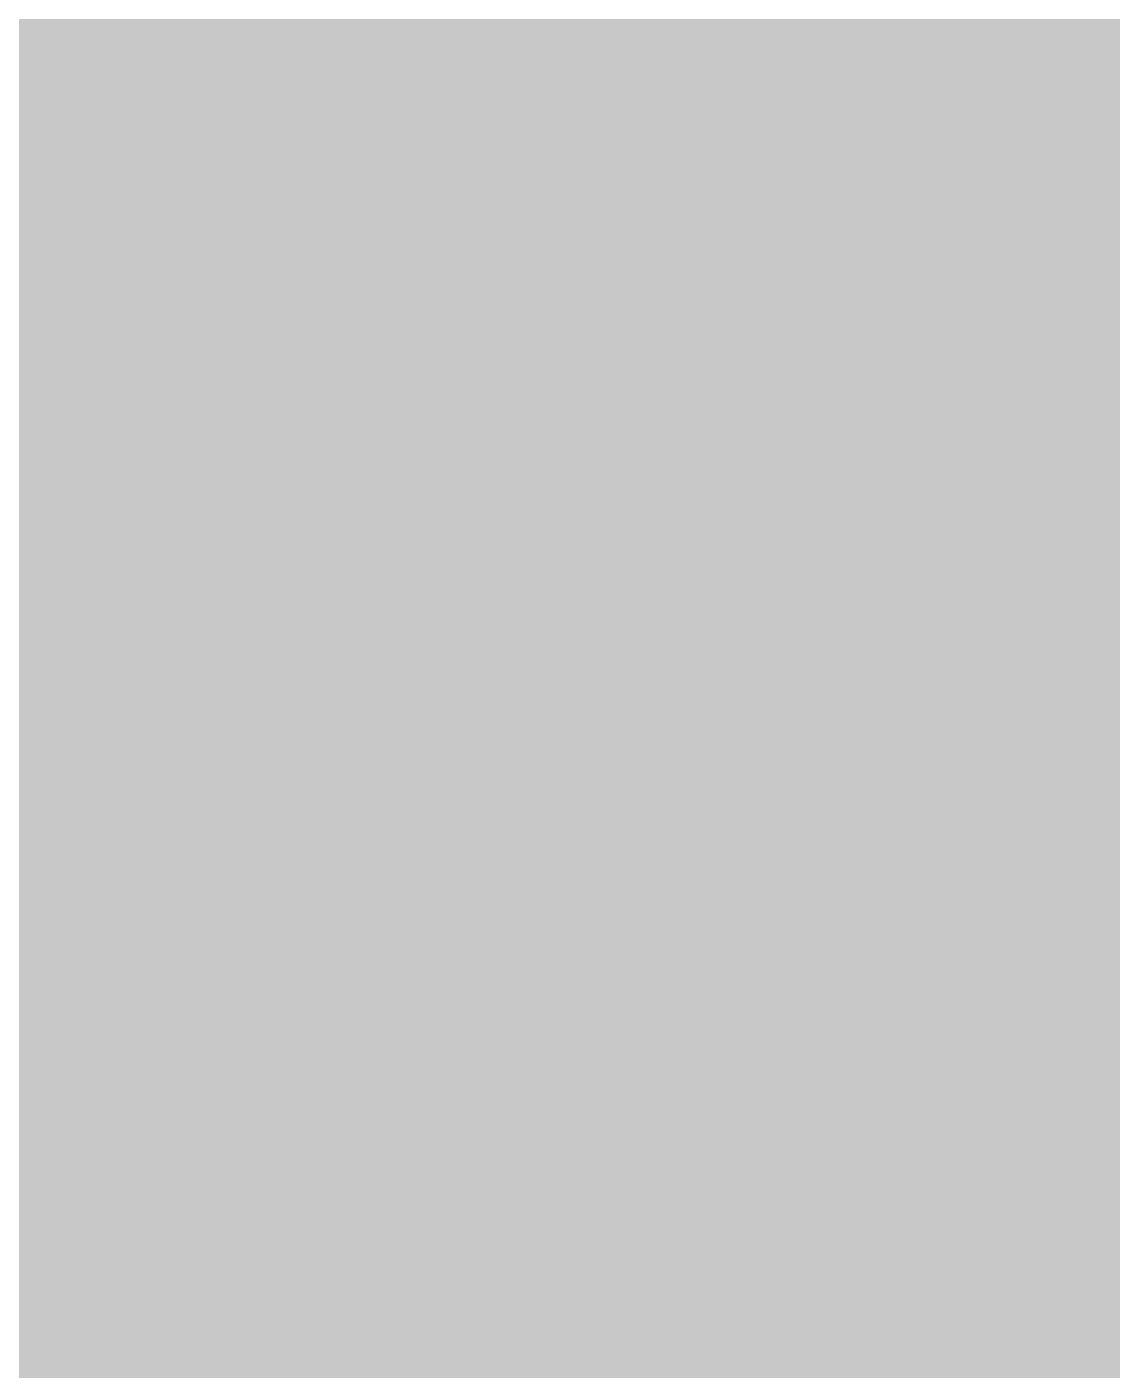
# Model space of a CAD drawing. Header units: millimetres. Extents: x -0.5 to 77.7, y -66.2 to -6.
# Drawn here: x 47.4888 to 47.5718, y -20.8062 to -20.7034 of the extents above; entities that cross this region are included whole.
import ezdxf

# ---------------------------------------------------------------- set-up
doc = ezdxf.new("R2010")
doc.units = ezdxf.units.MM
doc.header["$MEASUREMENT"] = 0
for name, color, linetype, true_color in [('Inner1', 7, 'Continuous', 0x999966), ('Inner2', 7, 'Continuous', 0x008000), ('Top-Silkscreen-Layer', 7, 'Continuous', 0xffcc00)]:
    doc.layers.add(name, color=color, linetype=linetype, true_color=true_color)

msp = doc.modelspace()

# ---------------------------------------------------------------- hatches: boundary and pattern name
at = {"layer": 'Inner1'}
msp.add_hatch(color=256, dxfattribs=at).paths.add_polyline_path([(77.23901, -6.45415), (77.23901, -65.68199), (-0.02286, -65.68199), (-0.02286, -6.45415)])
at = {"layer": 'Top-Silkscreen-Layer'}
msp.add_hatch(color=256, dxfattribs=at).paths.add_polyline_path([(47.53134, -20.72241), (47.52934, -20.7718), (47.56746, -20.76227)])

# ---------------------------------------------------------------- linework, layer by layer
at = {"layer": 'Inner2', "const_width": 0.4}
msp.add_lwpolyline([(51.0541, -20.57404), (17.52604, -20.57404)], dxfattribs=at)
at = {"layer": 'Top-Silkscreen-Layer', "const_width": 0.254}
for points in [[(47.71904, -20.49799), (47.74699, -20.56084), (47.76274, -20.56084), (47.76865, -20.54818)], [(47.81921, -20.49522), (47.84566, -20.56084), (47.86284, -20.56084), (47.8702, -20.54452)], [(47.41848, -20.50114), (47.44619, -20.56084), (47.46241, -20.56084), (47.47275, -20.54419)], [(47.52778, -20.62189), (47.54263, -20.65733), (47.54687, -20.60943), (47.53324, -20.60551)], [(47.62213, -20.49633), (47.64375, -20.56084), (47.66709, -20.49317)], [(47.52073, -20.84727), (47.54689, -20.90096), (47.54472, -20.83035), (47.52835, -20.83035)], [(47.53134, -20.72241), (47.52934, -20.7718), (47.56746, -20.76227)], [(47.6181, -20.61245), (47.64724, -20.67552), (47.66324, -20.67552), (47.67287, -20.65737), (47.68249, -20.63922), (47.67548, -20.62366)], [(47.71481, -20.72465), (47.70198, -20.73936), (47.70506, -20.75762), (47.77337, -20.77747)], [(47.62485, -20.71563), (47.64301, -20.79595), (47.67983, -20.76923), (47.68882, -20.75685), (47.68091, -20.7393)], [(47.61793, -20.82852), (47.602, -20.8439), (47.60448, -20.86917), (47.63992, -20.90913), (47.66262, -20.91206), (47.67786, -20.89458)]]:
    msp.add_lwpolyline(points, close=True, dxfattribs=at)
for points in [[(47.47812, -20.94308), (47.46206, -20.92211), (47.44705, -20.92211), (47.41718, -20.93644), (47.38686, -20.93311), (47.37813, -20.91551), (47.38517, -20.90744), (47.39425, -20.89231), (47.41038, -20.89794), (47.47698, -20.90171), (47.48809, -20.89278), (47.48809, -20.86781), (47.48809, -20.84284), (47.47271, -20.828), (47.41753, -20.8279), (47.39589, -20.8408), (47.38634, -20.81937), (47.37804, -20.79979), (47.38557, -20.79025), (47.3931, -20.77399), (47.4066, -20.77504), (47.48809, -20.74815), (47.48809, -20.7285), (47.47093, -20.71348), (47.42012, -20.7128), (47.38708, -20.70664), (47.37898, -20.68616), (47.38729, -20.66793), (47.39668, -20.64753), (47.4156, -20.6633), (47.47357, -20.66263), (47.48848, -20.64399), (47.48545, -20.63001), (47.40557, -20.61616), (47.3989, -20.62382), (47.38622, -20.5978), (47.37355, -20.57179)], [(47.71094, -20.94214), (47.69494, -20.96218), (47.67962, -20.945), (47.64933, -20.92439), (47.63437, -20.92096), (47.61856, -20.9373)]]:
    msp.add_lwpolyline(points, dxfattribs=at)

doc.saveas('drawing.dxf')
